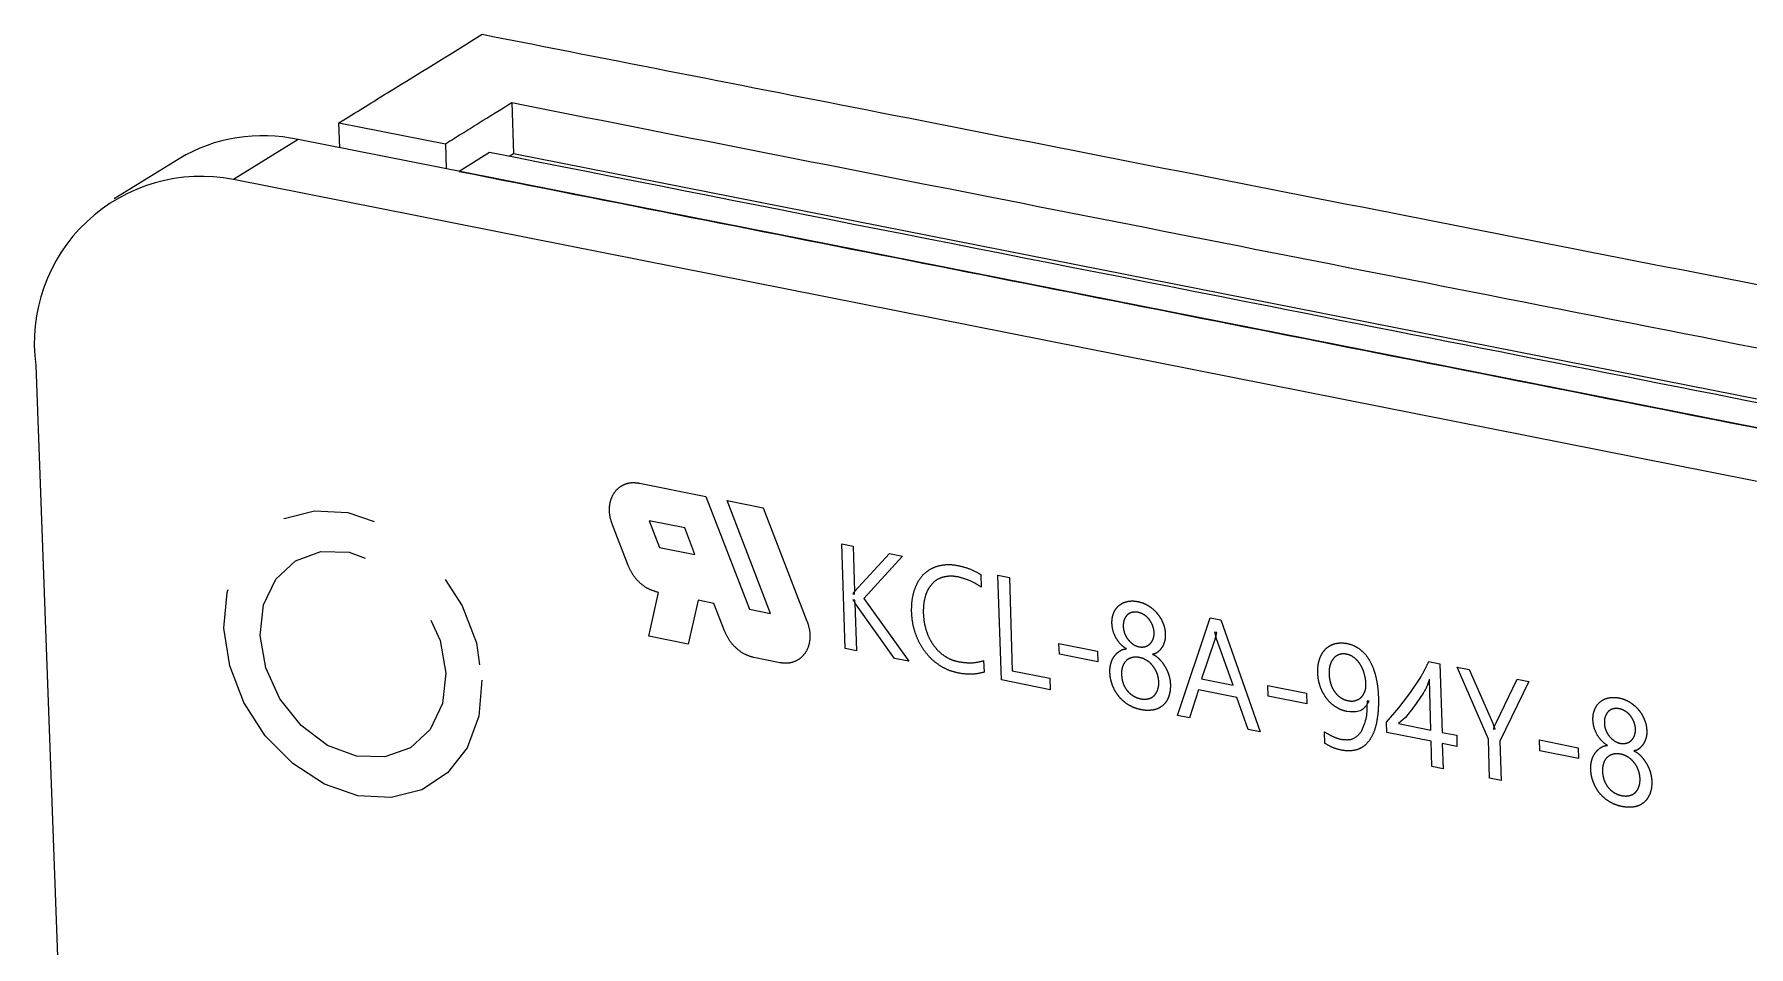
# Model space of a CAD drawing. Header units: millimetres. Extents: x 15 to 415, y 5 to 292.
# Drawn here: x 122.54 to 145.93, y 88.64 to 101.09 of the extents above; entities that cross this region are included whole.
import ezdxf

# ---------------------------------------------------------------- set-up
doc = ezdxf.new("R2010")
doc.units = ezdxf.units.MM
doc.linetypes.add('PHANTOM', pattern=[12.7, 6.35, -1.27, 1.27, -1.27, 1.27, -1.27])

msp = doc.modelspace()

# ---------------------------------------------------------------- linework, layer by layer
at = {"color": 7, "linetype": 'Continuous', "lineweight": 25}
for p, q in [((129.055, 100.153), (129.079, 99.456)), ((156.291, 93.689), (126.143, 99.648)), ((126.699, 99.877), (128.15, 99.591)), ((126.711, 99.535), (126.699, 99.877)), ((128.15, 99.591), (128.161, 99.249)), ((128.754, 99.472), (128.339, 99.214)), ((129.079, 99.456), (129.019, 99.419)), ((155.098, 94.321), (129.079, 99.456)), ((124.517, 99.386), (123.632, 98.841)), ((155.438, 93.123), (125.26, 99.102)), ((122.563, 96.565), (122.929, 86.605)), ((133.712, 94.1), (133.733, 93.481)), ((133.733, 93.481), (134.212, 94)), ((133.733, 93.481), (134.212, 94)), ((133.732, 93.481), (133.731, 93.479)), ((133.734, 93.447), (133.733, 93.481)), ((133.733, 93.481), (133.733, 93.481)), ((133.734, 93.447), (133.733, 93.481)), ((133.735, 93.331), (133.738, 93.327)), ((133.738, 93.327), (133.737, 93.362)), ((133.738, 93.327), (133.737, 93.362)), ((134.279, 92.568), (133.738, 93.327)), ((134.279, 92.568), (133.738, 93.327)), ((133.738, 93.327), (133.738, 93.327)), ((133.738, 93.326), (133.759, 92.673)), ((138.662, 92.868), (138.648, 92.83)), ((138.662, 92.868), (138.648, 92.829)), ((138.657, 92.884), (138.662, 92.868)), ((138.657, 92.884), (138.662, 92.868)), ((138.662, 92.868), (138.666, 92.881)), ((138.662, 92.868), (138.666, 92.881)), ((138.672, 92.837), (138.662, 92.868)), ((138.672, 92.837), (138.662, 92.868)), ((140.728, 91.99), (140.728, 91.944)), ((140.728, 91.99), (140.728, 91.944)), ((140.728, 91.944), (140.755, 91.985)), ((140.728, 91.944), (140.755, 91.985)), ((142.452, 91.657), (142.459, 91.637)), ((142.452, 91.657), (142.459, 91.637)), ((142.459, 91.637), (142.485, 91.69)), ((142.459, 91.637), (142.485, 91.69)), ((142.459, 91.637), (142.459, 91.635)), ((142.471, 91.603), (142.459, 91.637)), ((142.459, 91.637), (142.459, 91.635)), ((142.471, 91.603), (142.459, 91.637))]:
    msp.add_line(p, q, dxfattribs=at)
at = {"color": 8, "linetype": 'PHANTOM', "lineweight": 18}
for p, q in [((126.143, 99.648), (125.26, 99.102)), ((130.799, 94.961), (131.705, 94.78)), ((131.705, 94.78), (132.3, 93.242)), ((131.993, 94.722), (132.486, 94.623)), ((132.587, 93.184), (131.993, 94.722)), ((132.486, 94.623), (133.084, 93.077)), ((130.644, 93.837), (130.429, 94.394)), ((131.416, 94.349), (130.932, 94.446)), ((130.932, 94.446), (131.072, 94.083)), ((131.556, 93.986), (131.416, 94.349)), ((131.072, 94.083), (131.556, 93.986)), ((133.605, 92.704), (133.558, 94.131)), ((133.558, 94.131), (133.712, 94.1)), ((134.389, 93.964), (133.861, 93.385)), ((134.212, 94), (134.389, 93.964)), ((135.457, 93.713), (135.462, 93.543)), ((135.69, 93.704), (135.845, 93.673)), ((135.736, 92.275), (135.69, 93.704)), ((135.845, 93.673), (135.885, 92.401)), ((130.924, 92.871), (131.059, 93.47)), ((131.059, 93.47), (131.046, 93.473)), ((131.598, 93.362), (131.463, 92.762)), ((131.815, 93.318), (131.598, 93.362)), ((133.717, 93.463), (133.709, 93.452)), ((133.709, 93.452), (133.734, 93.447)), ((133.737, 93.362), (133.71, 93.367)), ((133.71, 93.367), (133.735, 93.331)), ((133.731, 93.479), (133.717, 93.463)), ((133.861, 93.385), (134.472, 92.53)), ((131.959, 92.946), (131.815, 93.318)), ((132.3, 93.242), (132.587, 93.184)), ((138.139, 91.791), (138.586, 93.123)), ((138.586, 93.123), (138.731, 93.094)), ((131.463, 92.762), (130.924, 92.871)), ((138.674, 92.922), (138.646, 92.927)), ((138.646, 92.927), (138.657, 92.884)), ((138.666, 92.881), (138.674, 92.922)), ((138.731, 93.094), (139.265, 91.565)), ((133.759, 92.673), (133.605, 92.704)), ((136.527, 92.626), (136.522, 92.773)), ((136.522, 92.773), (137.046, 92.667)), ((137.046, 92.667), (137.051, 92.521)), ((138.648, 92.829), (138.467, 92.29)), ((138.898, 92.203), (138.672, 92.837)), ((132.713, 92.51), (132.361, 92.581)), ((134.472, 92.53), (134.279, 92.568)), ((135.494, 92.539), (135.5, 92.381)), ((135.885, 92.401), (136.398, 92.298)), ((137.051, 92.521), (136.527, 92.626)), ((141.566, 92.526), (141.72, 92.496)), ((141.72, 92.496), (141.748, 91.56)), ((141.953, 92.449), (142.118, 92.416)), ((142.382, 91.468), (141.953, 92.449)), ((142.118, 92.416), (142.437, 91.693)), ((136.403, 92.141), (135.736, 92.275)), ((136.398, 92.298), (136.403, 92.141)), ((138.467, 92.29), (138.898, 92.203)), ((139.378, 92.053), (139.373, 92.2)), ((139.373, 92.2), (139.899, 92.094)), ((141.318, 92.102), (141.457, 92.314)), ((141.596, 91.591), (141.576, 92.287)), ((142.485, 91.69), (142.775, 92.284)), ((142.932, 92.253), (142.538, 91.44)), ((142.775, 92.284), (142.932, 92.253)), ((138.427, 92.141), (138.302, 91.759)), ((138.948, 92.037), (138.427, 92.141)), ((139.102, 91.598), (138.948, 92.037)), ((139.904, 91.948), (139.378, 92.053)), ((139.899, 92.094), (139.904, 91.948)), ((140.755, 91.985), (140.728, 91.99)), ((141.16, 91.895), (141.318, 92.102)), ((141.486, 92.085), (141.364, 91.91)), ((138.302, 91.759), (138.139, 91.791)), ((140.989, 91.701), (141.16, 91.895)), ((140.994, 91.56), (140.989, 91.701)), ((141.251, 91.764), (141.156, 91.679)), ((141.364, 91.91), (141.251, 91.764)), ((142.437, 91.693), (142.452, 91.657)), ((139.265, 91.565), (139.102, 91.598)), ((140.15, 91.41), (140.145, 91.568)), ((141.601, 91.438), (140.994, 91.56)), ((141.156, 91.679), (141.596, 91.591)), ((141.748, 91.56), (141.948, 91.52)), ((141.948, 91.52), (141.952, 91.368)), ((142.398, 90.934), (142.382, 91.468)), ((142.459, 91.635), (142.448, 91.608)), ((142.448, 91.608), (142.471, 91.603)), ((141.611, 91.092), (141.601, 91.438)), ((141.752, 91.408), (141.763, 91.062)), ((141.952, 91.368), (141.752, 91.408)), ((142.538, 91.44), (142.554, 90.903)), ((143.082, 91.309), (143.077, 91.456)), ((143.077, 91.456), (143.606, 91.35)), ((143.61, 91.203), (143.082, 91.309)), ((143.606, 91.35), (143.61, 91.203)), ((141.763, 91.062), (141.611, 91.092)), ((142.554, 90.903), (142.398, 90.934))]:
    msp.add_line(p, q, dxfattribs=at)
at = {"color": 8, "linetype": 'PHANTOM', "lineweight": 18, "flags": 128}
for points in [[(128.65, 92.27), (128.607, 91.782), (128.447, 91.351), (128.181, 91.008), (127.827, 90.775), (127.409, 90.669), (126.956, 90.696), (126.499, 90.854), (126.068, 91.133), (125.693, 91.513), (125.4, 91.969), (125.208, 92.47), (125.13, 92.982), (125.172, 93.469), (125.331, 93.9), (125.596, 94.244), (125.949, 94.477), (126.367, 94.585), (126.82, 94.56), (127.278, 94.402), (127.71, 94.123), (128.086, 93.742), (128.38, 93.285), (128.573, 92.783), (128.65, 92.27)], [(128.156, 92.37), (128.109, 91.952), (127.943, 91.601), (127.673, 91.35), (127.326, 91.224), (126.937, 91.236), (126.544, 91.383), (126.184, 91.652), (125.893, 92.017), (125.699, 92.44), (125.622, 92.882), (125.669, 93.299), (125.835, 93.651), (126.104, 93.902), (126.45, 94.029), (126.839, 94.018), (127.233, 93.871), (127.594, 93.602), (127.885, 93.237), (128.079, 92.813), (128.156, 92.37)]]:
    msp.add_lwpolyline(points, dxfattribs=at)
at = {"color": 7, "linetype": 'Continuous', "lineweight": 25}
for centre, radius, start, end in [((125.656, 97.487), 2.215, 77.3133, 120.9648), ((124.815, 96.872), 2.274, 78.7256, 187.7643)]:
    msp.add_arc(centre, radius, start, end, dxfattribs=at)
for points, knots in [([(126.699, 99.877), (126.758, 99.914), (127.015, 100.073), (127.667, 100.476), (128.259, 100.842), (128.653, 101.085)], [0, 0, 0, 0, 0.089787, 0.393939, 1, 1, 1, 1]), ([(128.653, 101.085), (130.446, 100.733), (136.62, 99.521), (145.435, 97.791), (153.601, 96.188), (157.33, 95.455), (158.435, 95.239)], [0, 0, 0, 0, 0.184075, 0.630288, 0.890865, 1, 1, 1, 1]), ([(128.15, 99.591), (128.224, 99.637), (128.375, 99.731), (128.676, 99.918), (128.904, 100.059), (129.055, 100.153)], [0, 0, 0, 0, 0.245154, 0.5, 1, 1, 1, 1]), ([(129.055, 100.153), (131.23, 99.724), (135.653, 98.853), (142.689, 97.468), (149.466, 96.134), (153.999, 95.241), (155.918, 94.863)], [0, 0, 0, 0, 0.246933, 0.5, 0.789219, 1, 1, 1, 1]), ([(154.414, 94.406), (151.989, 94.885), (146.956, 95.878), (138.39, 97.57), (132.275, 98.777), (128.754, 99.472)], [0, 0, 0, 0, 0.27911, 0.5822, 1, 1, 1, 1]), ([(128.339, 99.214), (132.557, 98.38), (139.381, 97.031), (147.968, 95.334), (152.299, 94.478), (154.011, 94.14)], [0, 0, 0, 0, 0.5, 0.80309, 1, 1, 1, 1]), ([(140.728, 91.944), (140.713, 91.923), (140.682, 91.881), (140.591, 91.829), (140.506, 91.838), (140.449, 91.845)], [0, 0, 0, 0, 0.253116, 0.492033, 1, 1, 1, 1]), ([(140.728, 91.944), (140.713, 91.923), (140.682, 91.881), (140.591, 91.829), (140.506, 91.839), (140.449, 91.845)], [0, 0, 0, 0, 0.253116, 0.492033, 1, 1, 1, 1]), ([(140.644, 91.566), (140.671, 91.623), (140.725, 91.737), (140.727, 91.875), (140.728, 91.944)], [0, 0, 0, 0, 0.500474, 1, 1, 1, 1]), ([(140.644, 91.566), (140.671, 91.623), (140.725, 91.737), (140.727, 91.875), (140.728, 91.944)], [0, 0, 0, 0, 0.500474, 1, 1, 1, 1])]:
    msp.add_open_spline(points, degree=3, knots=knots, dxfattribs=at)
at = {"color": 8, "linetype": 'PHANTOM', "lineweight": 18}
for points, knots in [([(130.429, 94.394), (130.416, 94.432), (130.391, 94.509), (130.386, 94.625), (130.404, 94.734), (130.448, 94.827), (130.514, 94.901), (130.598, 94.95), (130.694, 94.974), (130.764, 94.965), (130.799, 94.961)], [0, 0, 0, 0, 0.124753, 0.249985, 0.374507, 0.499985, 0.624507, 0.749985, 0.874754, 1, 1, 1, 1]), ([(131.046, 93.473), (131.004, 93.485), (130.921, 93.509), (130.805, 93.594), (130.706, 93.703), (130.665, 93.792), (130.644, 93.837)], [0, 0, 0, 0, 0.249576, 0.499963, 0.749578, 1, 1, 1, 1]), ([(134.671, 93.712), (134.701, 93.738), (134.76, 93.792), (134.836, 93.819), (134.874, 93.832)], [0, 0, 0, 0, 0.499931, 1, 1, 1, 1]), ([(134.874, 93.832), (134.918, 93.841), (135.005, 93.859), (135.098, 93.844), (135.145, 93.836)], [0, 0, 0, 0, 0.499831, 1, 1, 1, 1]), ([(135.145, 93.836), (135.198, 93.824), (135.304, 93.798), (135.406, 93.742), (135.457, 93.713)], [0, 0, 0, 0, 0.500081, 1, 1, 1, 1]), ([(134.548, 93.496), (134.563, 93.536), (134.593, 93.618), (134.645, 93.68), (134.671, 93.712)], [0, 0, 0, 0, 0.500078, 1, 1, 1, 1]), ([(134.788, 93.584), (134.768, 93.559), (134.729, 93.51), (134.708, 93.446), (134.697, 93.415)], [0, 0, 0, 0, 0.499889, 1, 1, 1, 1]), ([(134.939, 93.677), (134.91, 93.667), (134.853, 93.647), (134.809, 93.605), (134.788, 93.584)], [0, 0, 0, 0, 0.500069, 1, 1, 1, 1]), ([(135.149, 93.68), (135.112, 93.686), (135.04, 93.697), (134.972, 93.684), (134.939, 93.677)], [0, 0, 0, 0, 0.500237, 1, 1, 1, 1]), ([(135.462, 93.543), (135.411, 93.574), (135.31, 93.636), (135.202, 93.665), (135.149, 93.68)], [0, 0, 0, 0, 0.5001912, 1, 1, 1, 1]), ([(134.512, 93.204), (134.512, 93.255), (134.512, 93.356), (134.536, 93.449), (134.548, 93.496)], [0, 0, 0, 0, 0.500085, 1, 1, 1, 1]), ([(134.697, 93.415), (134.688, 93.377), (134.671, 93.303), (134.671, 93.222), (134.671, 93.181)], [0, 0, 0, 0, 0.499893, 1, 1, 1, 1]), ([(137.34, 93.291), (137.357, 93.303), (137.391, 93.329), (137.433, 93.34), (137.454, 93.346)], [0, 0, 0, 0, 0.499923, 1, 1, 1, 1]), ([(137.454, 93.346), (137.477, 93.35), (137.523, 93.357), (137.572, 93.349), (137.597, 93.345)], [0, 0, 0, 0, 0.499923, 1, 1, 1, 1]), ([(137.597, 93.345), (137.621, 93.339), (137.671, 93.327), (137.719, 93.301), (137.743, 93.288)], [0, 0, 0, 0, 0.500088, 1, 1, 1, 1]), ([(134.564, 92.91), (134.55, 92.959), (134.521, 93.057), (134.515, 93.155), (134.512, 93.204)], [0, 0, 0, 0, 0.499894, 1, 1, 1, 1]), ([(134.671, 93.181), (134.674, 93.144), (134.678, 93.069), (134.698, 92.993), (134.708, 92.955)], [0, 0, 0, 0, 0.500076, 1, 1, 1, 1]), ([(137.245, 93.043), (137.245, 93.069), (137.245, 93.12), (137.26, 93.165), (137.267, 93.187)], [0, 0, 0, 0, 0.500107, 1, 1, 1, 1]), ([(137.267, 93.187), (137.277, 93.207), (137.295, 93.247), (137.325, 93.276), (137.34, 93.291)], [0, 0, 0, 0, 0.500027, 1, 1, 1, 1]), ([(137.452, 93.16), (137.443, 93.15), (137.426, 93.131), (137.416, 93.106), (137.411, 93.094)], [0, 0, 0, 0, 0.499937, 1, 1, 1, 1]), ([(137.517, 93.197), (137.504, 93.193), (137.48, 93.185), (137.461, 93.168), (137.452, 93.16)], [0, 0, 0, 0, 0.500066, 1, 1, 1, 1]), ([(137.601, 93.198), (137.587, 93.2), (137.557, 93.205), (137.53, 93.199), (137.517, 93.197)], [0, 0, 0, 0, 0.500134, 1, 1, 1, 1]), ([(137.685, 93.163), (137.671, 93.171), (137.644, 93.187), (137.616, 93.194), (137.601, 93.198)], [0, 0, 0, 0, 0.499933, 1, 1, 1, 1]), ([(137.753, 93.101), (137.743, 93.113), (137.723, 93.137), (137.697, 93.155), (137.685, 93.163)], [0, 0, 0, 0, 0.4999429, 1, 1, 1, 1]), ([(137.743, 93.288), (137.764, 93.273), (137.807, 93.244), (137.843, 93.205), (137.861, 93.185)], [0, 0, 0, 0, 0.50008, 1, 1, 1, 1]), ([(137.801, 93.016), (137.794, 93.031), (137.782, 93.061), (137.763, 93.087), (137.753, 93.101)], [0, 0, 0, 0, 0.500082, 1, 1, 1, 1]), ([(137.861, 93.185), (137.877, 93.164), (137.91, 93.122), (137.931, 93.074), (137.941, 93.05)], [0, 0, 0, 0, 0.499972, 1, 1, 1, 1]), ([(132.361, 92.581), (132.319, 92.593), (132.235, 92.617), (132.12, 92.702), (132.02, 92.812), (131.979, 92.901), (131.959, 92.946)], [0, 0, 0, 0, 0.249576, 0.499963, 0.749578, 1, 1, 1, 1]), ([(133.084, 93.077), (133.097, 93.039), (133.122, 92.961), (133.127, 92.845), (133.109, 92.737), (133.064, 92.644), (132.999, 92.569), (132.914, 92.521), (132.818, 92.497), (132.748, 92.506), (132.713, 92.51)], [0, 0, 0, 0, 0.124753, 0.249985, 0.374507, 0.499985, 0.624507, 0.749985, 0.874754, 1, 1, 1, 1]), ([(134.695, 92.661), (134.668, 92.7), (134.614, 92.779), (134.581, 92.866), (134.564, 92.91)], [0, 0, 0, 0, 0.499908, 1, 1, 1, 1]), ([(134.708, 92.955), (134.72, 92.921), (134.744, 92.852), (134.783, 92.79), (134.803, 92.759)], [0, 0, 0, 0, 0.500082, 1, 1, 1, 1]), ([(137.304, 92.841), (137.288, 92.874), (137.254, 92.94), (137.248, 93.009), (137.245, 93.043)], [0, 0, 0, 0, 0.499946, 1, 1, 1, 1]), ([(137.411, 93.094), (137.407, 93.08), (137.399, 93.051), (137.399, 93.02), (137.399, 93.004)], [0, 0, 0, 0, 0.499929, 1, 1, 1, 1]), ([(137.399, 93.004), (137.4, 92.988), (137.402, 92.956), (137.413, 92.924), (137.418, 92.908)], [0, 0, 0, 0, 0.500087, 1, 1, 1, 1]), ([(137.418, 92.908), (137.425, 92.894), (137.437, 92.864), (137.456, 92.838), (137.466, 92.825)], [0, 0, 0, 0, 0.500061, 1, 1, 1, 1]), ([(137.82, 92.92), (137.819, 92.936), (137.817, 92.968), (137.806, 93), (137.801, 93.016)], [0, 0, 0, 0, 0.500062, 1, 1, 1, 1]), ([(137.806, 92.832), (137.811, 92.846), (137.82, 92.873), (137.82, 92.904), (137.82, 92.92)], [0, 0, 0, 0, 0.4999615, 1, 1, 1, 1]), ([(137.941, 93.05), (137.95, 93.025), (137.968, 92.974), (137.972, 92.923), (137.973, 92.897)], [0, 0, 0, 0, 0.4999314, 1, 1, 1, 1]), ([(137.973, 92.897), (137.973, 92.88), (137.973, 92.846), (137.966, 92.815), (137.962, 92.799)], [0, 0, 0, 0, 0.5, 1, 1, 1, 1]), ([(134.893, 92.474), (134.856, 92.5), (134.783, 92.552), (134.724, 92.625), (134.695, 92.661)], [0, 0, 0, 0, 0.500067, 1, 1, 1, 1]), ([(134.803, 92.759), (134.825, 92.73), (134.868, 92.672), (134.924, 92.63), (134.952, 92.608)], [0, 0, 0, 0, 0.49994, 1, 1, 1, 1]), ([(137.273, 92.593), (137.284, 92.607), (137.306, 92.636), (137.335, 92.658), (137.349, 92.668)], [0, 0, 0, 0, 0.499956, 1, 1, 1, 1]), ([(137.443, 92.699), (137.415, 92.717), (137.361, 92.755), (137.323, 92.813), (137.304, 92.841)], [0, 0, 0, 0, 0.499611, 1, 1, 1, 1]), ([(137.349, 92.668), (137.363, 92.677), (137.391, 92.695), (137.425, 92.697), (137.443, 92.699)], [0, 0, 0, 0, 0.5004405, 1, 1, 1, 1]), ([(137.466, 92.825), (137.476, 92.813), (137.497, 92.789), (137.522, 92.771), (137.534, 92.762)], [0, 0, 0, 0, 0.4999817, 1, 1, 1, 1]), ([(137.534, 92.762), (137.547, 92.754), (137.574, 92.738), (137.602, 92.731), (137.616, 92.728)], [0, 0, 0, 0, 0.499924, 1, 1, 1, 1]), ([(137.616, 92.728), (137.63, 92.726), (137.658, 92.722), (137.684, 92.727), (137.697, 92.73)], [0, 0, 0, 0, 0.500061, 1, 1, 1, 1]), ([(137.697, 92.73), (137.71, 92.734), (137.734, 92.742), (137.753, 92.758), (137.763, 92.766)], [0, 0, 0, 0, 0.500029, 1, 1, 1, 1]), ([(137.763, 92.766), (137.772, 92.776), (137.789, 92.795), (137.801, 92.819), (137.806, 92.832)], [0, 0, 0, 0, 0.4999385, 1, 1, 1, 1]), ([(137.866, 92.653), (137.856, 92.645), (137.836, 92.631), (137.81, 92.629), (137.797, 92.627)], [0, 0, 0, 0, 0.500863, 1, 1, 1, 1]), ([(137.797, 92.627), (137.814, 92.619), (137.849, 92.602), (137.878, 92.573), (137.892, 92.558)], [0, 0, 0, 0, 0.499582, 1, 1, 1, 1]), ([(137.925, 92.716), (137.916, 92.704), (137.899, 92.68), (137.877, 92.662), (137.866, 92.653)], [0, 0, 0, 0, 0.499986, 1, 1, 1, 1]), ([(137.962, 92.799), (137.957, 92.784), (137.948, 92.754), (137.933, 92.729), (137.925, 92.716)], [0, 0, 0, 0, 0.500015, 1, 1, 1, 1]), ([(140.078, 92.562), (140.088, 92.588), (140.108, 92.639), (140.143, 92.678), (140.16, 92.698)], [0, 0, 0, 0, 0.500092, 1, 1, 1, 1]), ([(140.16, 92.698), (140.179, 92.714), (140.217, 92.747), (140.265, 92.763), (140.289, 92.771)], [0, 0, 0, 0, 0.499955, 1, 1, 1, 1]), ([(140.289, 92.771), (140.316, 92.776), (140.369, 92.786), (140.426, 92.777), (140.455, 92.773)], [0, 0, 0, 0, 0.4999097, 1, 1, 1, 1]), ([(140.447, 92.626), (140.43, 92.629), (140.396, 92.634), (140.365, 92.627), (140.349, 92.623)], [0, 0, 0, 0, 0.500113, 1, 1, 1, 1]), ([(140.455, 92.773), (140.485, 92.765), (140.544, 92.75), (140.6, 92.713), (140.627, 92.695)], [0, 0, 0, 0, 0.500175, 1, 1, 1, 1]), ([(140.627, 92.695), (140.653, 92.673), (140.704, 92.63), (140.741, 92.571), (140.759, 92.542)], [0, 0, 0, 0, 0.4998494, 1, 1, 1, 1]), ([(135.147, 92.369), (135.104, 92.38), (135.017, 92.401), (134.934, 92.449), (134.893, 92.474)], [0, 0, 0, 0, 0.500157, 1, 1, 1, 1]), ([(134.952, 92.608), (134.984, 92.588), (135.05, 92.548), (135.12, 92.532), (135.155, 92.524)], [0, 0, 0, 0, 0.499691, 1, 1, 1, 1]), ([(135.155, 92.524), (135.214, 92.515), (135.332, 92.498), (135.44, 92.525), (135.494, 92.539)], [0, 0, 0, 0, 0.499989, 1, 1, 1, 1]), ([(137.217, 92.382), (137.217, 92.401), (137.217, 92.44), (137.225, 92.476), (137.229, 92.494)], [0, 0, 0, 0, 0.49999, 1, 1, 1, 1]), ([(137.229, 92.494), (137.234, 92.512), (137.245, 92.548), (137.264, 92.578), (137.273, 92.593)], [0, 0, 0, 0, 0.499979, 1, 1, 1, 1]), ([(137.391, 92.462), (137.386, 92.445), (137.375, 92.41), (137.375, 92.371), (137.375, 92.352)], [0, 0, 0, 0, 0.499856, 1, 1, 1, 1]), ([(137.441, 92.54), (137.43, 92.528), (137.41, 92.506), (137.397, 92.477), (137.391, 92.462)], [0, 0, 0, 0, 0.499923, 1, 1, 1, 1]), ([(137.52, 92.581), (137.505, 92.577), (137.476, 92.568), (137.453, 92.549), (137.441, 92.54)], [0, 0, 0, 0, 0.50006, 1, 1, 1, 1]), ([(137.62, 92.582), (137.602, 92.584), (137.568, 92.59), (137.536, 92.584), (137.52, 92.581)], [0, 0, 0, 0, 0.500096, 1, 1, 1, 1]), ([(137.726, 92.538), (137.708, 92.548), (137.674, 92.569), (137.638, 92.577), (137.62, 92.582)], [0, 0, 0, 0, 0.499827, 1, 1, 1, 1]), ([(137.807, 92.462), (137.795, 92.477), (137.771, 92.506), (137.741, 92.528), (137.726, 92.538)], [0, 0, 0, 0, 0.499917, 1, 1, 1, 1]), ([(137.862, 92.362), (137.855, 92.379), (137.84, 92.415), (137.818, 92.446), (137.807, 92.462)], [0, 0, 0, 0, 0.500064, 1, 1, 1, 1]), ([(137.892, 92.558), (137.907, 92.542), (137.937, 92.509), (137.961, 92.471), (137.972, 92.452)], [0, 0, 0, 0, 0.50004, 1, 1, 1, 1]), ([(137.972, 92.452), (137.983, 92.433), (138.003, 92.395), (138.016, 92.354), (138.023, 92.334)], [0, 0, 0, 0, 0.500006, 1, 1, 1, 1]), ([(140.053, 92.373), (140.053, 92.407), (140.053, 92.473), (140.069, 92.533), (140.078, 92.562)], [0, 0, 0, 0, 0.500126, 1, 1, 1, 1]), ([(140.222, 92.485), (140.217, 92.466), (140.207, 92.427), (140.207, 92.383), (140.207, 92.362)], [0, 0, 0, 0, 0.499876, 1, 1, 1, 1]), ([(140.272, 92.574), (140.262, 92.561), (140.241, 92.535), (140.229, 92.502), (140.222, 92.485)], [0, 0, 0, 0, 0.499883, 1, 1, 1, 1]), ([(140.349, 92.623), (140.335, 92.617), (140.306, 92.606), (140.283, 92.585), (140.272, 92.574)], [0, 0, 0, 0, 0.499976, 1, 1, 1, 1]), ([(140.548, 92.58), (140.532, 92.591), (140.499, 92.613), (140.464, 92.622), (140.447, 92.626)], [0, 0, 0, 0, 0.499922, 1, 1, 1, 1]), ([(140.63, 92.491), (140.618, 92.508), (140.595, 92.542), (140.564, 92.567), (140.548, 92.58)], [0, 0, 0, 0, 0.500076, 1, 1, 1, 1]), ([(140.687, 92.366), (140.679, 92.388), (140.665, 92.431), (140.642, 92.471), (140.63, 92.491)], [0, 0, 0, 0, 0.500181, 1, 1, 1, 1]), ([(140.759, 92.542), (140.778, 92.506), (140.814, 92.435), (140.834, 92.359), (140.844, 92.321)], [0, 0, 0, 0, 0.499787, 1, 1, 1, 1]), ([(141.457, 92.314), (141.476, 92.348), (141.516, 92.417), (141.55, 92.49), (141.566, 92.526)], [0, 0, 0, 0, 0.500008, 1, 1, 1, 1]), ([(135.5, 92.381), (135.443, 92.368), (135.331, 92.341), (135.208, 92.36), (135.147, 92.369)], [0, 0, 0, 0, 0.499876, 1, 1, 1, 1]), ([(137.253, 92.197), (137.243, 92.228), (137.223, 92.289), (137.219, 92.351), (137.217, 92.382)], [0, 0, 0, 0, 0.499821, 1, 1, 1, 1]), ([(137.344, 92.044), (137.325, 92.068), (137.289, 92.115), (137.265, 92.17), (137.253, 92.197)], [0, 0, 0, 0, 0.499933, 1, 1, 1, 1]), ([(137.375, 92.352), (137.377, 92.332), (137.379, 92.291), (137.391, 92.25), (137.397, 92.23)], [0, 0, 0, 0, 0.500189, 1, 1, 1, 1]), ([(137.397, 92.23), (137.404, 92.212), (137.418, 92.177), (137.44, 92.147), (137.451, 92.131)], [0, 0, 0, 0, 0.500105, 1, 1, 1, 1]), ([(137.884, 92.25), (137.882, 92.268), (137.88, 92.306), (137.868, 92.343), (137.862, 92.362)], [0, 0, 0, 0, 0.50003, 1, 1, 1, 1]), ([(137.868, 92.136), (137.873, 92.154), (137.884, 92.19), (137.884, 92.23), (137.884, 92.25)], [0, 0, 0, 0, 0.499832, 1, 1, 1, 1]), ([(138.042, 92.216), (138.042, 92.185), (138.042, 92.125), (138.026, 92.071), (138.018, 92.044)], [0, 0, 0, 0, 0.500158, 1, 1, 1, 1]), ([(138.023, 92.334), (138.028, 92.314), (138.039, 92.275), (138.041, 92.235), (138.042, 92.216)], [0, 0, 0, 0, 0.500031, 1, 1, 1, 1]), ([(140.086, 92.186), (140.077, 92.217), (140.058, 92.28), (140.055, 92.342), (140.053, 92.373)], [0, 0, 0, 0, 0.49987, 1, 1, 1, 1]), ([(140.169, 92.028), (140.152, 92.053), (140.118, 92.102), (140.097, 92.158), (140.086, 92.186)], [0, 0, 0, 0, 0.499905, 1, 1, 1, 1]), ([(140.207, 92.362), (140.208, 92.339), (140.211, 92.292), (140.223, 92.246), (140.23, 92.222)], [0, 0, 0, 0, 0.500163, 1, 1, 1, 1]), ([(140.23, 92.222), (140.236, 92.203), (140.25, 92.164), (140.273, 92.129), (140.284, 92.112)], [0, 0, 0, 0, 0.500196, 1, 1, 1, 1]), ([(140.71, 92.213), (140.709, 92.239), (140.706, 92.289), (140.693, 92.34), (140.687, 92.366)], [0, 0, 0, 0, 0.500093, 1, 1, 1, 1]), ([(140.694, 92.112), (140.699, 92.128), (140.71, 92.16), (140.71, 92.196), (140.71, 92.213)], [0, 0, 0, 0, 0.499938, 1, 1, 1, 1]), ([(140.844, 92.321), (140.854, 92.273), (140.873, 92.178), (140.878, 92.085), (140.88, 92.038)], [0, 0, 0, 0, 0.499902, 1, 1, 1, 1]), ([(141.576, 92.287), (141.565, 92.251), (141.542, 92.178), (141.505, 92.116), (141.486, 92.085)], [0, 0, 0, 0, 0.499954, 1, 1, 1, 1]), ([(137.476, 91.932), (137.452, 91.947), (137.404, 91.978), (137.364, 92.022), (137.344, 92.044)], [0, 0, 0, 0, 0.500068, 1, 1, 1, 1]), ([(137.451, 92.131), (137.464, 92.117), (137.488, 92.089), (137.518, 92.069), (137.533, 92.059)], [0, 0, 0, 0, 0.499933, 1, 1, 1, 1]), ([(137.642, 91.869), (137.614, 91.876), (137.558, 91.889), (137.503, 91.917), (137.476, 91.932)], [0, 0, 0, 0, 0.500122, 1, 1, 1, 1]), ([(137.533, 92.059), (137.55, 92.049), (137.584, 92.031), (137.62, 92.022), (137.637, 92.018)], [0, 0, 0, 0, 0.499819, 1, 1, 1, 1]), ([(137.637, 92.018), (137.655, 92.015), (137.69, 92.01), (137.723, 92.015), (137.74, 92.018)], [0, 0, 0, 0, 0.500136, 1, 1, 1, 1]), ([(137.74, 92.018), (137.754, 92.022), (137.783, 92.03), (137.806, 92.049), (137.818, 92.058)], [0, 0, 0, 0, 0.500074, 1, 1, 1, 1]), ([(137.818, 92.058), (137.829, 92.069), (137.849, 92.092), (137.862, 92.122), (137.868, 92.136)], [0, 0, 0, 0, 0.49989, 1, 1, 1, 1]), ([(138.018, 92.044), (138.008, 92.021), (137.988, 91.975), (137.954, 91.942), (137.937, 91.925)], [0, 0, 0, 0, 0.500064, 1, 1, 1, 1]), ([(140.293, 91.91), (140.27, 91.927), (140.224, 91.96), (140.187, 92.005), (140.169, 92.028)], [0, 0, 0, 0, 0.500043, 1, 1, 1, 1]), ([(140.284, 92.112), (140.296, 92.097), (140.32, 92.066), (140.35, 92.045), (140.365, 92.034)], [0, 0, 0, 0, 0.499978, 1, 1, 1, 1]), ([(140.365, 92.034), (140.382, 92.024), (140.416, 92.004), (140.452, 91.996), (140.47, 91.992)], [0, 0, 0, 0, 0.499833, 1, 1, 1, 1]), ([(140.47, 91.992), (140.486, 91.989), (140.52, 91.984), (140.551, 91.99), (140.566, 91.994)], [0, 0, 0, 0, 0.500076, 1, 1, 1, 1]), ([(140.566, 91.994), (140.58, 91.999), (140.608, 92.008), (140.632, 92.027), (140.643, 92.036)], [0, 0, 0, 0, 0.500023, 1, 1, 1, 1]), ([(140.643, 92.036), (140.654, 92.047), (140.674, 92.069), (140.687, 92.098), (140.694, 92.112)], [0, 0, 0, 0, 0.499971, 1, 1, 1, 1]), ([(140.88, 92.038), (140.88, 91.979), (140.882, 91.863), (140.864, 91.752), (140.856, 91.697)], [0, 0, 0, 0, 0.500097, 1, 1, 1, 1]), ([(143.831, 91.871), (143.84, 91.891), (143.859, 91.931), (143.889, 91.961), (143.904, 91.975)], [0, 0, 0, 0, 0.500027, 1, 1, 1, 1]), ([(143.904, 91.975), (143.922, 91.988), (143.956, 92.013), (143.998, 92.025), (144.019, 92.031)], [0, 0, 0, 0, 0.4999228, 1, 1, 1, 1]), ([(144.019, 92.031), (144.042, 92.034), (144.089, 92.041), (144.138, 92.034), (144.163, 92.03)], [0, 0, 0, 0, 0.499923, 1, 1, 1, 1]), ([(144.163, 92.03), (144.188, 92.024), (144.238, 92.012), (144.286, 91.985), (144.31, 91.972)], [0, 0, 0, 0, 0.500088, 1, 1, 1, 1]), ([(144.31, 91.972), (144.332, 91.957), (144.375, 91.928), (144.412, 91.888), (144.43, 91.869)], [0, 0, 0, 0, 0.50008, 1, 1, 1, 1]), ([(137.809, 91.865), (137.782, 91.862), (137.728, 91.855), (137.671, 91.864), (137.642, 91.869)], [0, 0, 0, 0, 0.499869, 1, 1, 1, 1]), ([(137.937, 91.925), (137.917, 91.911), (137.879, 91.883), (137.832, 91.871), (137.809, 91.865)], [0, 0, 0, 0, 0.499921, 1, 1, 1, 1]), ([(140.449, 91.845), (140.422, 91.852), (140.369, 91.865), (140.318, 91.895), (140.293, 91.91)], [0, 0, 0, 0, 0.50013, 1, 1, 1, 1]), ([(140.856, 91.697), (140.845, 91.654), (140.825, 91.567), (140.783, 91.494), (140.762, 91.457)], [0, 0, 0, 0, 0.500191, 1, 1, 1, 1]), ([(143.807, 91.727), (143.807, 91.752), (143.808, 91.804), (143.823, 91.849), (143.831, 91.871)], [0, 0, 0, 0, 0.5001074, 1, 1, 1, 1]), ([(143.867, 91.524), (143.85, 91.557), (143.817, 91.623), (143.81, 91.692), (143.807, 91.727)], [0, 0, 0, 0, 0.499946, 1, 1, 1, 1]), ([(143.975, 91.777), (143.971, 91.763), (143.963, 91.735), (143.963, 91.703), (143.963, 91.688)], [0, 0, 0, 0, 0.4999291, 1, 1, 1, 1]), ([(144.016, 91.844), (144.008, 91.834), (143.991, 91.815), (143.981, 91.79), (143.975, 91.777)], [0, 0, 0, 0, 0.499937, 1, 1, 1, 1]), ([(144.082, 91.881), (144.07, 91.877), (144.045, 91.869), (144.026, 91.852), (144.016, 91.844)], [0, 0, 0, 0, 0.500066, 1, 1, 1, 1]), ([(144.167, 91.882), (144.153, 91.884), (144.123, 91.889), (144.096, 91.883), (144.082, 91.881)], [0, 0, 0, 0, 0.500134, 1, 1, 1, 1]), ([(144.252, 91.847), (144.238, 91.855), (144.211, 91.871), (144.182, 91.878), (144.167, 91.882)], [0, 0, 0, 0, 0.499933, 1, 1, 1, 1]), ([(144.321, 91.784), (144.31, 91.796), (144.29, 91.82), (144.264, 91.838), (144.252, 91.847)], [0, 0, 0, 0, 0.499943, 1, 1, 1, 1]), ([(144.368, 91.699), (144.362, 91.714), (144.349, 91.744), (144.33, 91.771), (144.321, 91.784)], [0, 0, 0, 0, 0.500082, 1, 1, 1, 1]), ([(144.388, 91.603), (144.387, 91.619), (144.384, 91.651), (144.374, 91.683), (144.368, 91.699)], [0, 0, 0, 0, 0.500062, 1, 1, 1, 1]), ([(144.43, 91.869), (144.446, 91.848), (144.478, 91.806), (144.5, 91.757), (144.51, 91.733)], [0, 0, 0, 0, 0.499972, 1, 1, 1, 1]), ([(144.51, 91.733), (144.519, 91.708), (144.537, 91.656), (144.54, 91.605), (144.542, 91.579)], [0, 0, 0, 0, 0.499931, 1, 1, 1, 1]), ([(140.145, 91.568), (140.182, 91.545), (140.255, 91.499), (140.333, 91.476), (140.372, 91.465)], [0, 0, 0, 0, 0.500411, 1, 1, 1, 1]), ([(140.372, 91.465), (140.428, 91.46), (140.539, 91.45), (140.609, 91.527), (140.644, 91.566)], [0, 0, 0, 0, 0.500251, 1, 1, 1, 1]), ([(144.006, 91.381), (143.979, 91.4), (143.924, 91.437), (143.886, 91.495), (143.867, 91.524)], [0, 0, 0, 0, 0.499611, 1, 1, 1, 1]), ([(143.963, 91.688), (143.964, 91.672), (143.966, 91.639), (143.977, 91.607), (143.982, 91.591)], [0, 0, 0, 0, 0.500087, 1, 1, 1, 1]), ([(143.982, 91.591), (143.988, 91.576), (144.001, 91.547), (144.02, 91.521), (144.03, 91.508)], [0, 0, 0, 0, 0.500061, 1, 1, 1, 1]), ([(144.03, 91.508), (144.04, 91.496), (144.061, 91.472), (144.086, 91.454), (144.098, 91.445)], [0, 0, 0, 0, 0.4999816, 1, 1, 1, 1]), ([(144.329, 91.448), (144.338, 91.458), (144.356, 91.477), (144.368, 91.502), (144.373, 91.514)], [0, 0, 0, 0, 0.499938, 1, 1, 1, 1]), ([(144.373, 91.514), (144.378, 91.528), (144.387, 91.556), (144.387, 91.587), (144.388, 91.603)], [0, 0, 0, 0, 0.499961, 1, 1, 1, 1]), ([(144.531, 91.481), (144.526, 91.466), (144.516, 91.436), (144.501, 91.411), (144.493, 91.398)], [0, 0, 0, 0, 0.500015, 1, 1, 1, 1]), ([(144.542, 91.579), (144.542, 91.562), (144.542, 91.528), (144.534, 91.497), (144.531, 91.481)], [0, 0, 0, 0, 0.5, 1, 1, 1, 1]), ([(140.374, 91.317), (140.336, 91.327), (140.259, 91.346), (140.186, 91.389), (140.15, 91.41)], [0, 0, 0, 0, 0.499945, 1, 1, 1, 1]), ([(140.6, 91.327), (140.564, 91.318), (140.492, 91.299), (140.413, 91.311), (140.374, 91.317)], [0, 0, 0, 0, 0.49975, 1, 1, 1, 1]), ([(140.762, 91.457), (140.74, 91.429), (140.696, 91.372), (140.632, 91.342), (140.6, 91.327)], [0, 0, 0, 0, 0.50013, 1, 1, 1, 1]), ([(143.79, 91.176), (143.795, 91.194), (143.806, 91.229), (143.825, 91.259), (143.835, 91.274)], [0, 0, 0, 0, 0.499979, 1, 1, 1, 1]), ([(143.835, 91.274), (143.846, 91.289), (143.868, 91.318), (143.897, 91.34), (143.911, 91.35)], [0, 0, 0, 0, 0.499956, 1, 1, 1, 1]), ([(143.911, 91.35), (143.926, 91.359), (143.954, 91.377), (143.989, 91.379), (144.006, 91.381)], [0, 0, 0, 0, 0.500441, 1, 1, 1, 1]), ([(144.083, 91.263), (144.069, 91.258), (144.039, 91.249), (144.016, 91.23), (144.004, 91.221)], [0, 0, 0, 0, 0.50006, 1, 1, 1, 1]), ([(144.184, 91.263), (144.167, 91.266), (144.132, 91.271), (144.1, 91.266), (144.083, 91.263)], [0, 0, 0, 0, 0.500096, 1, 1, 1, 1]), ([(144.098, 91.445), (144.112, 91.437), (144.139, 91.421), (144.167, 91.413), (144.181, 91.41)], [0, 0, 0, 0, 0.499924, 1, 1, 1, 1]), ([(144.181, 91.41), (144.195, 91.408), (144.224, 91.404), (144.25, 91.409), (144.263, 91.412)], [0, 0, 0, 0, 0.500061, 1, 1, 1, 1]), ([(144.291, 91.22), (144.274, 91.23), (144.239, 91.25), (144.203, 91.259), (144.184, 91.263)], [0, 0, 0, 0, 0.499826, 1, 1, 1, 1]), ([(144.263, 91.412), (144.276, 91.416), (144.3, 91.424), (144.32, 91.44), (144.329, 91.448)], [0, 0, 0, 0, 0.500029, 1, 1, 1, 1]), ([(144.433, 91.334), (144.423, 91.327), (144.403, 91.312), (144.377, 91.31), (144.364, 91.309)], [0, 0, 0, 0, 0.500863, 1, 1, 1, 1]), ([(144.364, 91.309), (144.381, 91.3), (144.416, 91.283), (144.445, 91.254), (144.46, 91.24)], [0, 0, 0, 0, 0.499582, 1, 1, 1, 1]), ([(144.493, 91.398), (144.484, 91.386), (144.467, 91.362), (144.444, 91.343), (144.433, 91.334)], [0, 0, 0, 0, 0.499986, 1, 1, 1, 1]), ([(144.46, 91.24), (144.475, 91.223), (144.504, 91.19), (144.528, 91.151), (144.54, 91.132)], [0, 0, 0, 0, 0.50004, 1, 1, 1, 1]), ([(143.777, 91.063), (143.777, 91.082), (143.778, 91.121), (143.786, 91.158), (143.79, 91.176)], [0, 0, 0, 0, 0.49999, 1, 1, 1, 1]), ([(143.814, 90.877), (143.803, 90.908), (143.783, 90.97), (143.779, 91.032), (143.777, 91.063)], [0, 0, 0, 0, 0.499821, 1, 1, 1, 1]), ([(143.953, 91.143), (143.948, 91.126), (143.938, 91.091), (143.937, 91.052), (143.937, 91.033)], [0, 0, 0, 0, 0.499856, 1, 1, 1, 1]), ([(143.937, 91.033), (143.938, 91.012), (143.941, 90.972), (143.953, 90.931), (143.959, 90.91)], [0, 0, 0, 0, 0.50019, 1, 1, 1, 1]), ([(144.004, 91.221), (143.993, 91.21), (143.972, 91.188), (143.959, 91.158), (143.953, 91.143)], [0, 0, 0, 0, 0.499923, 1, 1, 1, 1]), ([(144.374, 91.143), (144.361, 91.157), (144.337, 91.187), (144.306, 91.209), (144.291, 91.22)], [0, 0, 0, 0, 0.499917, 1, 1, 1, 1]), ([(144.428, 91.042), (144.421, 91.06), (144.407, 91.095), (144.385, 91.127), (144.374, 91.143)], [0, 0, 0, 0, 0.500064, 1, 1, 1, 1]), ([(144.45, 90.929), (144.449, 90.948), (144.446, 90.986), (144.434, 91.023), (144.428, 91.042)], [0, 0, 0, 0, 0.50003, 1, 1, 1, 1]), ([(144.54, 91.132), (144.55, 91.113), (144.571, 91.075), (144.584, 91.035), (144.591, 91.014)], [0, 0, 0, 0, 0.500006, 1, 1, 1, 1]), ([(144.591, 91.014), (144.596, 90.994), (144.606, 90.955), (144.609, 90.915), (144.61, 90.895)], [0, 0, 0, 0, 0.500031, 1, 1, 1, 1]), ([(143.904, 90.723), (143.886, 90.747), (143.849, 90.795), (143.825, 90.85), (143.814, 90.877)], [0, 0, 0, 0, 0.499933, 1, 1, 1, 1]), ([(143.959, 90.91), (143.966, 90.893), (143.98, 90.857), (144.002, 90.826), (144.014, 90.811)], [0, 0, 0, 0, 0.500105, 1, 1, 1, 1]), ([(144.014, 90.811), (144.026, 90.797), (144.05, 90.769), (144.08, 90.748), (144.095, 90.738)], [0, 0, 0, 0, 0.499933, 1, 1, 1, 1]), ([(144.383, 90.737), (144.394, 90.749), (144.415, 90.771), (144.428, 90.801), (144.434, 90.816)], [0, 0, 0, 0, 0.49989, 1, 1, 1, 1]), ([(144.434, 90.816), (144.439, 90.834), (144.45, 90.87), (144.45, 90.91), (144.45, 90.929)], [0, 0, 0, 0, 0.499832, 1, 1, 1, 1]), ([(144.61, 90.895), (144.61, 90.865), (144.61, 90.804), (144.593, 90.75), (144.585, 90.723)], [0, 0, 0, 0, 0.500158, 1, 1, 1, 1]), ([(144.038, 90.611), (144.014, 90.626), (143.965, 90.657), (143.925, 90.701), (143.904, 90.723)], [0, 0, 0, 0, 0.500068, 1, 1, 1, 1]), ([(144.205, 90.547), (144.177, 90.554), (144.12, 90.568), (144.065, 90.596), (144.038, 90.611)], [0, 0, 0, 0, 0.500122, 1, 1, 1, 1]), ([(144.095, 90.738), (144.112, 90.729), (144.147, 90.71), (144.183, 90.702), (144.201, 90.697)], [0, 0, 0, 0, 0.4998195, 1, 1, 1, 1]), ([(144.201, 90.697), (144.219, 90.694), (144.254, 90.689), (144.288, 90.694), (144.304, 90.697)], [0, 0, 0, 0, 0.500136, 1, 1, 1, 1]), ([(144.373, 90.543), (144.346, 90.54), (144.291, 90.533), (144.234, 90.543), (144.205, 90.547)], [0, 0, 0, 0, 0.499869, 1, 1, 1, 1]), ([(144.304, 90.697), (144.319, 90.701), (144.348, 90.71), (144.372, 90.728), (144.383, 90.737)], [0, 0, 0, 0, 0.500074, 1, 1, 1, 1]), ([(144.503, 90.604), (144.483, 90.589), (144.445, 90.561), (144.397, 90.549), (144.373, 90.543)], [0, 0, 0, 0, 0.4999207, 1, 1, 1, 1]), ([(144.585, 90.723), (144.575, 90.7), (144.554, 90.654), (144.52, 90.62), (144.503, 90.604)], [0, 0, 0, 0, 0.500064, 1, 1, 1, 1])]:
    msp.add_open_spline(points, degree=3, knots=knots, dxfattribs=at)

doc.saveas('drawing.dxf')
